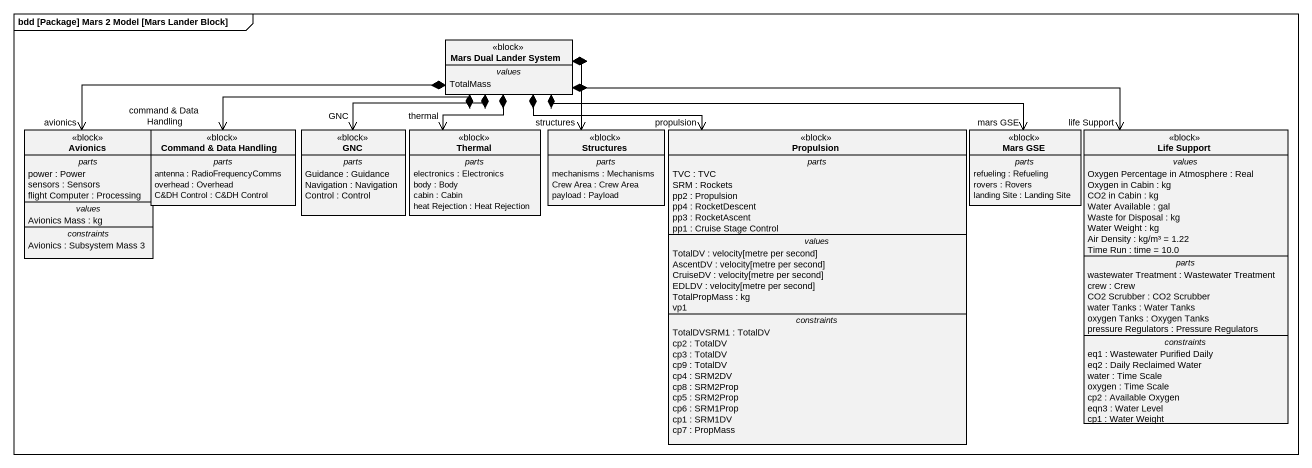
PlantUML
@startuml
mainframe bdd [Package] Mars 2 Model [Mars Lander Block]
hide circle
hide empty members
class "Mars Dual Lander System" as Mars_Dual_Lander_System <<block>> {
  -- values --
  TotalMass
}
class Avionics <<block>> {
  -- parts --
  power : Power
  sensors : Sensors
  flight Computer : Processing
  -- values --
  Avionics Mass : kg
  -- constraints --
  Avionics : Subsystem Mass 3
}
class "Command & Data Handling" as Command_Data_Handling <<block>> {
  -- parts --
  antenna : RadioFrequencyComms
  overhead : Overhead
  C&DH Control : C&DH Control
}
class GNC <<block>> {
  -- parts --
  Guidance : Guidance
  Navigation : Navigation
  Control : Control
}
class Thermal <<block>> {
  -- parts --
  electronics : Electronics
  body : Body
  cabin : Cabin
  heat Rejection : Heat Rejection
}
class Structures <<block>> {
  -- parts --
  mechanisms : Mechanisms
  Crew Area : Crew Area
  payload : Payload
}
class Propulsion <<block>> {
  -- parts --
  TVC : TVC
  SRM : Rockets
  pp2 : Propulsion
  pp4 : RocketDescent
  pp3 : RocketAscent
  pp1 : Cruise Stage Control
  -- values --
  TotalDV : velocity[metre per second]
  AscentDV : velocity[metre per second]
  CruiseDV : velocity[metre per second]
  EDLDV : velocity[metre per second]
  TotalPropMass : kg
  vp1
  -- constraints --
  TotalDVSRM1 : TotalDV
  cp2 : TotalDV
  cp3 : TotalDV
  cp9 : TotalDV
  cp4 : SRM2DV
  cp8 : SRM2Prop
  cp5 : SRM2Prop
  cp6 : SRM1Prop
  cp1 : SRM1DV
  cp7 : PropMass
}
class "Mars GSE" as Mars_GSE <<block>> {
  -- parts --
  refueling : Refueling
  rovers : Rovers
  landing Site : Landing Site
}
class "Life Support" as Life_Support <<block>> {
  -- values --
  Oxygen Percentage in Atmosphere : Real
  Oxygen in Cabin : kg
  CO2 in Cabin : kg
  Water Available : gal
  Waste for Disposal : kg
  Water Weight : kg
  Air Density : kg/m³ = 1.22
  Time Run : time = 10.0
  -- parts --
  wastewater Treatment : Wastewater Treatment
  crew : Crew
  CO2 Scrubber : CO2 Scrubber
  water Tanks : Water Tanks
  oxygen Tanks : Oxygen Tanks
  pressure Regulators : Pressure Regulators
  -- constraints --
  eq1 : Wastewater Purified Daily
  eq2 : Daily Reclaimed Water
  water : Time Scale
  oxygen : Time Scale
  cp2 : Available Oxygen
  eqn3 : Water Level
  cp1 : Water Weight
}
Mars_Dual_Lander_System *-left-> "avionics" Avionics
Mars_Dual_Lander_System *-left-> "command & Data Handling" Command_Data_Handling
Mars_Dual_Lander_System *--> "GNC" GNC
Mars_Dual_Lander_System *--> "thermal" Thermal
Mars_Dual_Lander_System *--> "structures" Structures
Mars_Dual_Lander_System *--> "propulsion" Propulsion
Mars_Dual_Lander_System *-right-> "mars GSE" Mars_GSE
Mars_Dual_Lander_System *-right-> "life Support" Life_Support
@enduml
